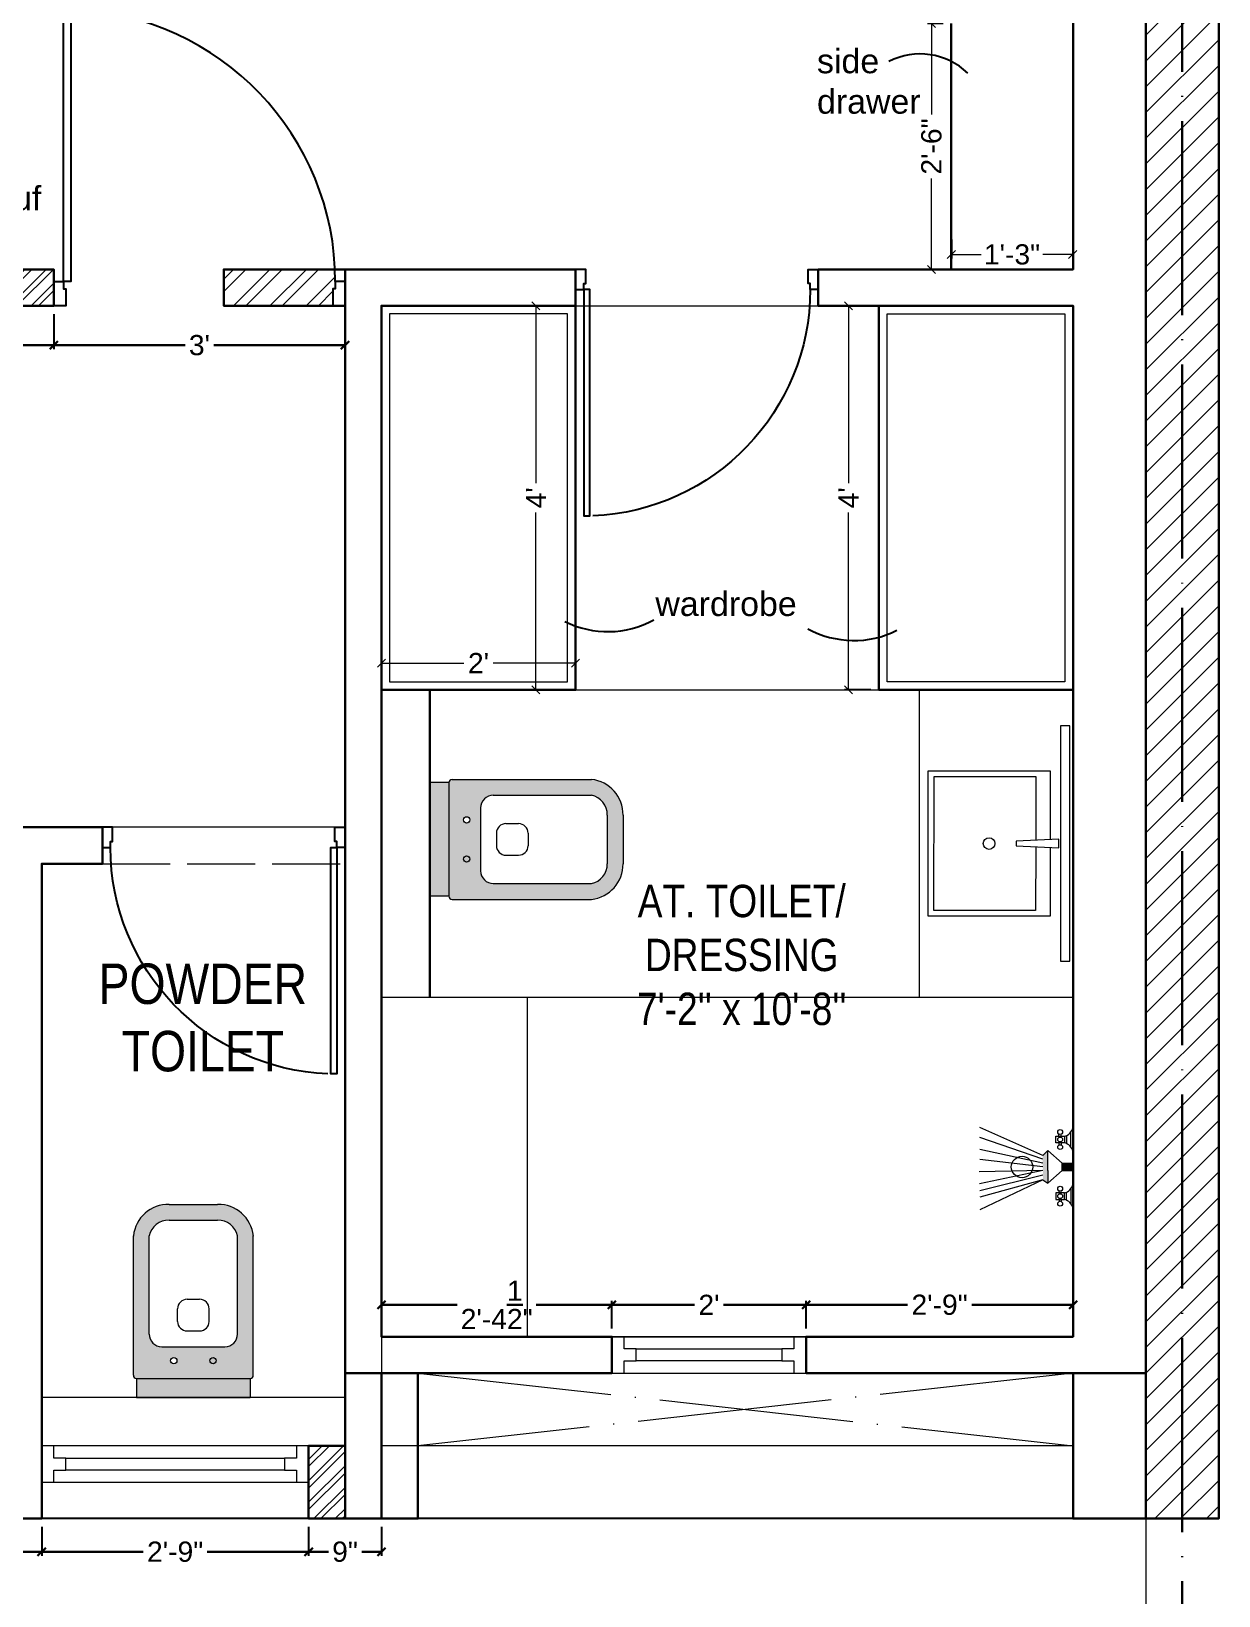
# Model space of a CAD drawing. Header units: millimetres. Extents: x 56222 to 154870, y -177588 to -121287.
# Drawn here: x 150270.7 to 150417.4, y -177402.2 to -177208.7 of the extents above; entities that cross this region are included whole.
import ezdxf

# ---------------------------------------------------------------- set-up
doc = ezdxf.new("R2010")
doc.units = ezdxf.units.MM
doc.header["$MEASUREMENT"] = 0
doc.header["$PDMODE"] = 35
doc.linetypes.add('ACAD_ISO02W100', pattern=[15, 12, -3])
doc.linetypes.add('ACAD_ISO04W100', pattern=[30, 24, -3, 0, -3])
doc.layers.get('Defpoints').update_dxf_attribs({"color": 220})
doc.layers.add('AR DOOR', color=40, linetype='Continuous')
doc.layers.add('AR ELE-5', color=134, linetype='Continuous')
for name, color, linetype, lineweight in [('COLUMN', 1, 'Continuous', 30), ('dim05', 1, 'Continuous', 13), ('ELEVATION ( SPIRAL STAIR )', 250, 'Continuous', 9), ('FIRST FLOOR ( TEXT )', 7, 'Continuous', 9), ('FURNITURE', 32, 'Continuous', 9), ('GROUND FLOOR', 7, 'Continuous', 9), ('GROUND FLOOR  ( HATCH )', 251, 'Continuous', 9), ('GROUND FLOOR  ( PLINE )', 251, 'Continuous', 30), ('Labelling', 1, 'Continuous', 25), ('SECOND FLOOR', 7, 'Continuous', 9), ('SECOND FLOOR  ( PLINE )', 251, 'Continuous', 30), ('SECOND FLOOR ( DW_RAIL )', 7, 'Continuous', 9), ('SECOND FLOOR ( PLine )', 7, 'Continuous', 30), ('SECOND FLOOR ( TEXT )', 7, 'Continuous', 9), ('UTILITY', 48, 'Continuous', 9), ('wall', 7, 'Continuous', 30), ('X_PLOT', 1, 'Continuous', 9)]:
    doc.layers.add(name, color=color, linetype=linetype, lineweight=lineweight)
doc.layers.add('XX~SLAB ( PLINE )', color=251, linetype='Continuous', plot=False)
doc.styles.add('Arial', font='arial.ttf')
doc.styles.add("Cn_BT_0'-0", font='swissc.ttf')
doc.styles.add('KATHA', font='swissc.ttf')
doc.styles.get("Standard").update_dxf_attribs({"font": 'arial.ttf', "height": 6})
doc.styles.add('style4', font='ARIALN.TTF')
doc.dimstyles.new('ISO-25', dxfattribs={"dimtxt": 2.5, "dimasz": 1, "dimexe": 0.5, "dimexo": 1, "dimtad": 0, "dimdec": 1, "dimlunit": 4, "dimtxsty": 'Standard', "dimblk": 'OBLIQUE', "dimcen": 2.5, "dimclrd": 1, "dimclre": 1, "dimclrt": 5, "dimadec": 0, "dimazin": 0, "dimtfac": 1, "dimtdec": 1, "dimtmove": 0, "dimatfit": 3, "dimfxl": 1, "dimlwd": -1, "dimarcsym": 0})

# ---------------------------------------------------------------- blocks, each defined once
blk = doc.blocks.new('A$C3EC62B37')
at = {"layer": 'FURNITURE', "lineweight": 30, "ltscale": 0.25, "true_color": 0xffffff}
h = blk.add_hatch(color=7, dxfattribs=at)
h.dxf.hatch_style = 1
h.paths.add_polyline_path([(-12.22, 0), (-12.22, 2.35), (-26.26, 2.35), (-26.26, 0)])
h.paths.add_polyline_path([(-26.26, 2.35), (-12.22, 2.35, 0.414214), (-11.83, 2.74), (-11.83, 19.96, 0.388639), (-16.24, 23.87), (-22.38, 23.87, 0.379499), (-26.65, 19.96), (-26.65, 2.74, 0.414214)])
h.paths.add_polyline_path([(-15.35, 6.26), (-23.13, 6.26, -0.414214), (-24.7, 7.83), (-24.7, 19.96, -0.349567), (-22.37, 21.91), (-16.24, 21.91, -0.364948), (-13.78, 19.96), (-13.78, 7.83, -0.414214)], flags=16)
h.paths.add_polyline_path([(-18.46, 8.22), (-20.02, 8.22, -0.414214), (-21.2, 9.39), (-21.2, 10.96, -0.414214), (-20.02, 12.13), (-18.46, 12.13, -0.414214), (-17.28, 10.96), (-17.28, 9.39, -0.414214)], flags=0)
h.paths.add_polyline_path([(-22.06, 4.53, -1), (-21.27, 4.53, -1)], flags=16)
at = {"layer": 'FURNITURE', "color": 0, "linetype": 'ByBlock', "lineweight": -2}
for p, q in [((-22.24, 23.87), (-16.24, 23.87)), ((-22.24, 21.91), (-16.24, 21.91)), ((-26.65, 2.74), (-26.65, 19.96)), ((-24.7, 7.83), (-24.7, 19.96)), ((-13.78, 7.83), (-13.78, 19.96)), ((-11.83, 2.74), (-11.83, 19.96)), ((-20.02, 12.13), (-18.46, 12.13)), ((-21.2, 9.39), (-21.2, 10.96)), ((-17.28, 9.39), (-17.28, 10.96)), ((-20.02, 8.22), (-18.46, 8.22)), ((-23.13, 6.26), (-15.35, 6.26)), ((-26.26, 2.35), (-12.22, 2.35)), ((-26.26, 2.35), (-26.26, 0)), ((-12.22, 2.35), (-12.22, 0)), ((-26.26, 0), (-12.22, 0)), ((-26.26, 0), (-12.22, 0))]:
    blk.add_line(p, q, dxfattribs=at)
for centre in [(-21.66, 4.53), (-16.81, 4.53)]:
    blk.add_circle(centre, 0.391, dxfattribs=at)
for centre, radius, start, end in [((-22.31, 19.5), 4.37, 89.0873, 174.0395), ((-16.17, 19.5), 4.37, 5.9605, 90.9127), ((-22.31, 19.48), 2.44, 88.437, 168.6348), ((-16.17, 19.48), 2.44, 11.3652, 91.563), ((-20.02, 10.96), 1.17, 90, 180), ((-18.46, 10.96), 1.17, 0, 90), ((-23.13, 7.83), 1.57, 180, 270), ((-20.02, 9.39), 1.17, 180, 270), ((-18.46, 9.39), 1.17, 270, 0), ((-15.35, 7.83), 1.57, 270, 0), ((-26.26, 2.74), 0.391, 180, 270), ((-12.22, 2.74), 0.391, 270, 0)]:
    blk.add_arc(centre, radius, start, end, dxfattribs=at)
blk = doc.blocks.new('*U572')
for points in [[(-40, 0), (0, 0), (0, 30), (10, 30), (10, 100), (-40, 100)], [(1160, 0), (1120, 0), (1120, 30), (1110, 30), (1110, 100), (1160, 100)], [(0, 0), (0, -1120), (30, -1120), (30, 0)]]:
    blk.add_lwpolyline(points, close=True)
at = {"layer": 'AR ELE-5', "linetype": 'ByBlock', "ltscale": 15}
blk.add_arc((-1.6, 0.7), 1121.6, 272.37301, 359.96526, dxfattribs=at)
blk = doc.blocks.new('*U256')
for points in [[(-1160, 0), (-1120, 0), (-1120, 30), (-1110, 30), (-1110, 100), (-1160, 100)], [(40, 0), (0, 0), (0, 30), (-10, 30), (-10, 100), (40, 100)], [(0, 0), (0, -1120), (-30, -1120), (-30, 0)]]:
    blk.add_lwpolyline(points, close=True)
at = {"layer": 'AR ELE-5', "linetype": 'ByBlock', "ltscale": 15}
blk.add_arc((1.6, 0.7), 1121.6, 180.03474, 267.62699, dxfattribs=at)
blk = doc.blocks.new('*U500')
for points in [[(-1160, 0), (-1120, 0), (-1120, 30), (-1110, 30), (-1110, 100), (-1160, 100)], [(40, 0), (0, 0), (0, 30), (-10, 30), (-10, 100), (40, 100)], [(0, 0), (0, -1120), (-30, -1120), (-30, 0)]]:
    blk.add_lwpolyline(points, close=True)
at = {"layer": 'AR ELE-5', "linetype": 'ByBlock', "ltscale": 15}
blk.add_arc((1.6, 0.7), 1121.6, 180.03474, 267.62699, dxfattribs=at)
blk = doc.blocks.new('_Oblique')
at = {"layer": 'wall', "color": 0, "lineweight": -2}
blk.add_line((-0.5, -0.5), (0.5, 0.5), dxfattribs=at)
blk = doc.blocks.new('*D543')
at = {"layer": 'Defpoints', "color": 0, "transparency": 16777216}
for p in [(150375.45, -177242.64), (150371.68, -177290.14), (150375.45, -177290.14)]:
    blk.add_point(p, dxfattribs=at)
at = {"layer": 'dim05', "color": 1, "linetype": 'Continuous', "lineweight": -2, "transparency": 16777216}
for p, q in [((150374.45, -177242.64), (150371.18, -177242.64)), ((150374.45, -177290.14), (150371.18, -177290.14))]:
    blk.add_line(p, q, dxfattribs=at)
at = {"layer": 'dim05', "color": 1, "linetype": 'Continuous', "transparency": 16777216}
for p, q in [((150371.68, -177242.64), (150371.68, -177264.56)), ((150371.68, -177290.14), (150371.68, -177268.21))]:
    blk.add_line(p, q, dxfattribs=at)
at = {"layer": 'dim05', "color": 1, "transparency": 16777216}
for p, rotation in [((150371.68, -177242.64), 90), ((150371.68, -177290.14), 270)]:
    blk.add_blockref('_Oblique', p, dxfattribs=dict(at, rotation=rotation))
at = {"layer": 'dim05', "color": 5, "lineweight": 25, "transparency": 16777216, "insert": (150371.68, -177266.39), "char_height": 2.5, "attachment_point": 5, "rotation": 90, "style": 'Arial'}
blk.add_mtext("4'", dxfattribs=at)
blk = doc.blocks.new('*D544')
at = {"layer": 'Defpoints', "color": 0, "transparency": 16777216}
for p in [(150334.95, -177242.64), (150333.05, -177290.14), (150334.95, -177290.14)]:
    blk.add_point(p, dxfattribs=at)
at = {"layer": 'dim05', "color": 1, "linetype": 'Continuous', "lineweight": -2, "transparency": 16777216}
for p, q in [((150333.95, -177242.64), (150332.55, -177242.64)), ((150333.95, -177290.14), (150332.55, -177290.14))]:
    blk.add_line(p, q, dxfattribs=at)
at = {"layer": 'dim05', "color": 1, "linetype": 'Continuous', "transparency": 16777216}
for p, q in [((150333.05, -177242.64), (150333.05, -177264.56)), ((150333.05, -177290.14), (150333.05, -177268.21))]:
    blk.add_line(p, q, dxfattribs=at)
at = {"layer": 'dim05', "color": 1, "transparency": 16777216}
for p, rotation in [((150333.05, -177242.64), 90), ((150333.05, -177290.14), 270)]:
    blk.add_blockref('_Oblique', p, dxfattribs=dict(at, rotation=rotation))
at = {"layer": 'dim05', "color": 5, "lineweight": 25, "transparency": 16777216, "insert": (150333.05, -177266.39), "char_height": 2.5, "attachment_point": 5, "rotation": 90, "style": 'Arial'}
blk.add_mtext("4'", dxfattribs=at)
blk = doc.blocks.new('*D545')
at = {"layer": 'Defpoints', "color": 0, "transparency": 16777216}
for p in [(150313.95, -177286.83), (150337.95, -177286.83), (150337.95, -177286.83)]:
    blk.add_point(p, dxfattribs=at)
at = {"layer": 'dim05', "color": 1, "linetype": 'Continuous', "lineweight": -2, "transparency": 16777216}
for p, q in [((150313.95, -177285.83), (150313.95, -177286.33)), ((150337.95, -177285.83), (150337.95, -177286.33))]:
    blk.add_line(p, q, dxfattribs=at)
at = {"layer": 'dim05', "color": 1, "linetype": 'Continuous', "transparency": 16777216}
for p, q in [((150313.95, -177286.83), (150324.15, -177286.83)), ((150337.95, -177286.83), (150327.75, -177286.83))]:
    blk.add_line(p, q, dxfattribs=at)
at = {"layer": 'dim05', "color": 1, "transparency": 16777216, "rotation": 180}
blk.add_blockref('_Oblique', (150313.95, -177286.83), dxfattribs=at)
at = {"layer": 'dim05', "color": 1, "transparency": 16777216}
blk.add_blockref('_Oblique', (150337.95, -177286.83), dxfattribs=at)
at = {"layer": 'dim05', "color": 5, "lineweight": 25, "transparency": 16777216, "insert": (150325.95, -177286.83), "char_height": 2.5, "attachment_point": 5, "style": 'Arial'}
blk.add_mtext("2'", dxfattribs=at)
blk = doc.blocks.new('A$C07311617')
at = {"layer": 'UTILITY'}
h = blk.add_hatch(color=7, dxfattribs=at)
h.paths.add_polyline_path([(-3.13, 2.02), (-3.13, 0), (-3.74, 0), (-3.74, 0.46), (-3.74, 1.42)])
h.paths.add_polyline_path([(-3.13, 0), (-3.13, -0.46), (-3.13, -2.02), (-3.74, -1.59), (-3.74, -0.46), (-3.74, 0)])
h = blk.add_hatch(color=7, dxfattribs=at)
h.paths.add_polyline_path([(0, 0.46), (0, 0), (-1.35, 0), (-1.35, 0.46)])
h.paths.add_polyline_path([(0, 0), (0, -0.46), (-1.35, -0.46), (-1.35, 0)])
at = {"layer": 'UTILITY', "color": 7}
for p, q in [((-3.74, 1.42), (-11.52, 4.9)), ((-1.74, 3.79), (-1.74, 4.05)), ((-1.47, 3.79), (-1.47, 4.05)), ((-0.8, 3.9), (-0.8, 2.88)), ((-0.27, 2.44), (-0.27, 4.33)), ((-3.74, 0.94), (-11.52, 3.66)), ((-3.74, 0.46), (-11.52, 2.15)), ((-3.13, 2.02), (-3.74, 1.42)), ((-3.13, -0.46), (-3.13, 2.02)), ((-1.35, 0.46), (-3.13, 2.02)), ((-1.74, 2.99), (-1.74, 2.72)), ((-1.47, 2.99), (-1.47, 2.72)), ((-3.74, 0), (-11.52, 0.93)), ((-3.13, 0.46), (-3.13, 1.42)), ((-1.35, -0.46), (-1.35, 0.46)), ((-1.35, 0.46), (0, 0.46)), ((0, -0.46), (0, 0.46)), ((-3.74, -0.46), (-11.62, -0.61)), ((-3.74, -0.46), (-11.57, -2.09)), ((-3.74, -1.03), (-11.52, -2.96)), ((-3.74, -1.59), (-11.52, -5.3)), ((-3.74, -1.59), (-11.52, -3.73)), ((-3.74, -1.59), (-3.13, -2.02)), ((-3.13, -0.46), (-3.13, -2.02)), ((-1.35, -0.46), (-3.13, -2.02)), ((-1.35, -0.46), (0, -0.46)), ((-1.74, -3.22), (-1.74, -2.95)), ((-1.47, -3.22), (-1.47, -2.95)), ((-0.8, -4.13), (-0.8, -3.11)), ((-0.27, -2.68), (-0.27, -4.56)), ((-1.74, -4.02), (-1.74, -4.29)), ((-1.47, -4.02), (-1.47, -4.29))]:
    blk.add_line(p, q, dxfattribs=at)
for points in [[(-1.35, 0.46), (-3.13, 2.02)], [(-3.13, -2.02), (-1.35, -0.46)]]:
    blk.add_lwpolyline(points, dxfattribs=at)
for points in [[(-1.07, 2.99), (-2.14, 2.99), (-2.14, 3.79), (-1.07, 3.79)], [(-1.07, -3.22), (-2.14, -3.22), (-2.14, -4.02), (-1.07, -4.02)]]:
    blk.add_lwpolyline(points, close=True, dxfattribs=at)
for centre, radius in [((-1.6, 4.32), 0.298), ((-1.6, 3.39), 0.298), ((-1.6, 2.45), 0.298), ((-6.31, 0), 1.33), ((-1.6, -2.69), 0.298), ((-1.6, -3.62), 0.298), ((-1.6, -4.55), 0.298)]:
    blk.add_circle(centre, radius, dxfattribs=at)
for centre, start, end in [((-1.47, 5.26), 285.2551, 344.7449), ((-1.47, 1.52), 15.2551, 74.7449), ((-1.47, -1.75), 285.2551, 344.7449), ((-1.47, -5.49), 15.2551, 74.7449)]:
    blk.add_arc(centre, 1.52, start, end, dxfattribs=at)
blk = doc.blocks.new('*D549')
at = {"layer": 'Defpoints', "color": 0, "transparency": 16777216}
for p in [(150381.94, -177207.74), (150384.4, -177207.74), (150384.4, -177238.14)]:
    blk.add_point(p, dxfattribs=at)
at = {"layer": 'dim05', "color": 1, "linetype": 'Continuous', "lineweight": -2, "transparency": 16777216}
for p, q in [((150383.4, -177207.74), (150381.44, -177207.74)), ((150383.4, -177238.14), (150381.44, -177238.14))]:
    blk.add_line(p, q, dxfattribs=at)
at = {"layer": 'dim05', "color": 1, "linetype": 'Continuous', "transparency": 16777216}
for p, q in [((150381.94, -177207.74), (150381.94, -177218.97)), ((150381.94, -177238.14), (150381.94, -177226.91))]:
    blk.add_line(p, q, dxfattribs=at)
at = {"layer": 'dim05', "color": 1, "transparency": 16777216}
for p, rotation in [((150381.94, -177207.74), 90), ((150381.94, -177238.14), 270)]:
    blk.add_blockref('_Oblique', p, dxfattribs=dict(at, rotation=rotation))
at = {"layer": 'dim05', "color": 5, "lineweight": 25, "transparency": 16777216, "insert": (150381.94, -177222.94), "char_height": 2.5, "attachment_point": 5, "rotation": 90, "style": 'Arial'}
blk.add_mtext('2\'-6"', dxfattribs=at)
blk = doc.blocks.new('*D550')
at = {"layer": 'Defpoints', "color": 0, "transparency": 16777216}
for p in [(150384.4, -177233.44), (150399.4, -177234.44), (150384.4, -177236.3)]:
    blk.add_point(p, dxfattribs=at)
at = {"layer": 'dim05', "color": 1, "linetype": 'Continuous', "lineweight": -2, "transparency": 16777216}
for p, q in [((150384.4, -177234.44), (150384.4, -177236.8)), ((150399.4, -177235.44), (150399.4, -177236.8))]:
    blk.add_line(p, q, dxfattribs=at)
at = {"layer": 'dim05', "color": 1, "linetype": 'Continuous', "transparency": 16777216}
for p, q in [((150384.4, -177236.3), (150388.07, -177236.3)), ((150399.4, -177236.3), (150395.73, -177236.3))]:
    blk.add_line(p, q, dxfattribs=at)
at = {"layer": 'dim05', "color": 1, "transparency": 16777216, "rotation": 180}
blk.add_blockref('_Oblique', (150384.4, -177236.3), dxfattribs=at)
at = {"layer": 'dim05', "color": 1, "transparency": 16777216}
blk.add_blockref('_Oblique', (150399.4, -177236.3), dxfattribs=at)
at = {"layer": 'dim05', "color": 5, "lineweight": 25, "transparency": 16777216, "insert": (150391.9, -177236.3), "char_height": 2.5, "attachment_point": 5, "style": 'Arial'}
blk.add_mtext('1\'-3"', dxfattribs=at)
blk = doc.blocks.new('*D562')
at = {"layer": 'Defpoints', "color": 0, "transparency": 16777216}
for p in [(150207.45, -177242.65), (150273.45, -177242.67), (150273.45, -177247.52)]:
    blk.add_point(p, dxfattribs=at)
at = {"layer": 'dim05', "color": 5, "linetype": 'Continuous', "lineweight": -2, "transparency": 16777216}
for p, q in [((150207.45, -177243.65), (150207.45, -177248.02)), ((150273.45, -177243.67), (150273.45, -177248.02))]:
    blk.add_line(p, q, dxfattribs=at)
at = {"layer": 'dim05', "color": 5, "linetype": 'Continuous', "lineweight": 30, "transparency": 16777216}
for p, q in [((150207.45, -177247.52), (150236.5, -177247.52)), ((150273.45, -177247.52), (150244.4, -177247.52))]:
    blk.add_line(p, q, dxfattribs=at)
at = {"layer": 'dim05', "color": 5, "lineweight": 30, "transparency": 16777216, "rotation": 180}
blk.add_blockref('_Oblique', (150207.45, -177247.52), dxfattribs=at)
at = {"layer": 'dim05', "color": 5, "lineweight": 30, "transparency": 16777216}
blk.add_blockref('_Oblique', (150273.45, -177247.52), dxfattribs=at)
at = {"layer": 'dim05', "color": 5, "transparency": 16777216, "insert": (150240.45, -177247.52), "char_height": 2.5, "attachment_point": 5, "style": 'Arial'}
blk.add_mtext('5\'-6"', dxfattribs=at)
blk = doc.blocks.new('*D563')
at = {"layer": 'Defpoints', "color": 0, "transparency": 16777216}
for p in [(150273.45, -177242.67), (150309.45, -177242.64), (150309.45, -177247.52)]:
    blk.add_point(p, dxfattribs=at)
at = {"layer": 'dim05', "color": 5, "linetype": 'Continuous', "lineweight": -2, "transparency": 16777216}
for p, q in [((150273.45, -177243.67), (150273.45, -177248.02)), ((150309.45, -177243.64), (150309.45, -177248.02))]:
    blk.add_line(p, q, dxfattribs=at)
at = {"layer": 'dim05', "color": 5, "linetype": 'Continuous', "lineweight": 30, "transparency": 16777216}
for p, q in [((150273.45, -177247.52), (150289.68, -177247.52)), ((150309.45, -177247.52), (150293.22, -177247.52))]:
    blk.add_line(p, q, dxfattribs=at)
at = {"layer": 'dim05', "color": 5, "lineweight": 30, "transparency": 16777216, "rotation": 180}
blk.add_blockref('_Oblique', (150273.45, -177247.52), dxfattribs=at)
at = {"layer": 'dim05', "color": 5, "lineweight": 30, "transparency": 16777216}
blk.add_blockref('_Oblique', (150309.45, -177247.52), dxfattribs=at)
at = {"layer": 'dim05', "color": 5, "transparency": 16777216, "insert": (150291.45, -177247.52), "char_height": 2.5, "attachment_point": 5, "style": 'Arial'}
blk.add_mtext("3'", dxfattribs=at)
blk = doc.blocks.new('*D566')
at = {"layer": 'Defpoints', "color": 0, "transparency": 16777216}
for p in [(150208.95, -177392.64), (150271.95, -177392.64), (150271.95, -177396.74)]:
    blk.add_point(p, dxfattribs=at)
at = {"layer": 'dim05', "color": 5, "linetype": 'Continuous', "lineweight": -2, "transparency": 16777216}
for p, q in [((150208.95, -177393.64), (150208.95, -177397.24)), ((150271.95, -177393.64), (150271.95, -177397.24))]:
    blk.add_line(p, q, dxfattribs=at)
at = {"layer": 'dim05', "color": 5, "linetype": 'Continuous', "lineweight": 30, "transparency": 16777216}
for p, q in [((150208.95, -177396.74), (150236.5, -177396.74)), ((150271.95, -177396.74), (150244.4, -177396.74))]:
    blk.add_line(p, q, dxfattribs=at)
at = {"layer": 'dim05', "color": 5, "lineweight": 30, "transparency": 16777216, "rotation": 180}
blk.add_blockref('_Oblique', (150208.95, -177396.74), dxfattribs=at)
at = {"layer": 'dim05', "color": 5, "lineweight": 30, "transparency": 16777216}
blk.add_blockref('_Oblique', (150271.95, -177396.74), dxfattribs=at)
at = {"layer": 'dim05', "color": 5, "lineweight": 30, "transparency": 16777216, "insert": (150240.45, -177396.74), "char_height": 2.5, "attachment_point": 5, "style": 'Arial'}
blk.add_mtext('5\'-3"', dxfattribs=at)
blk = doc.blocks.new('*D567')
at = {"layer": 'Defpoints', "color": 0, "transparency": 16777216}
for p in [(150271.95, -177392.64), (150304.95, -177392.64), (150304.95, -177396.74)]:
    blk.add_point(p, dxfattribs=at)
at = {"layer": 'dim05', "color": 5, "linetype": 'Continuous', "lineweight": -2, "transparency": 16777216}
for p, q in [((150271.95, -177393.64), (150271.95, -177397.24)), ((150304.95, -177393.64), (150304.95, -177397.24))]:
    blk.add_line(p, q, dxfattribs=at)
at = {"layer": 'dim05', "color": 5, "linetype": 'Continuous', "lineweight": 30, "transparency": 16777216}
for p, q in [((150271.95, -177396.74), (150284.48, -177396.74)), ((150304.95, -177396.74), (150292.42, -177396.74))]:
    blk.add_line(p, q, dxfattribs=at)
at = {"layer": 'dim05', "color": 5, "lineweight": 30, "transparency": 16777216, "rotation": 180}
blk.add_blockref('_Oblique', (150271.95, -177396.74), dxfattribs=at)
at = {"layer": 'dim05', "color": 5, "lineweight": 30, "transparency": 16777216}
blk.add_blockref('_Oblique', (150304.95, -177396.74), dxfattribs=at)
at = {"layer": 'dim05', "color": 5, "lineweight": 30, "transparency": 16777216, "insert": (150288.45, -177396.74), "char_height": 2.5, "attachment_point": 5, "style": 'Arial'}
blk.add_mtext('2\'-9"', dxfattribs=at)
blk = doc.blocks.new('*D568')
at = {"layer": 'Defpoints', "color": 0, "transparency": 16777216}
for p in [(150304.95, -177392.64), (150313.95, -177392.64), (150313.95, -177396.74)]:
    blk.add_point(p, dxfattribs=at)
at = {"layer": 'dim05', "color": 5, "linetype": 'Continuous', "lineweight": -2, "transparency": 16777216}
for p, q in [((150304.95, -177393.64), (150304.95, -177397.24)), ((150313.95, -177393.64), (150313.95, -177397.24))]:
    blk.add_line(p, q, dxfattribs=at)
at = {"layer": 'dim05', "color": 5, "linetype": 'Continuous', "lineweight": 30, "transparency": 16777216}
for p, q in [((150304.95, -177396.74), (150307.39, -177396.74)), ((150313.95, -177396.74), (150311.51, -177396.74))]:
    blk.add_line(p, q, dxfattribs=at)
at = {"layer": 'dim05', "color": 5, "lineweight": 30, "transparency": 16777216, "rotation": 180}
blk.add_blockref('_Oblique', (150304.95, -177396.74), dxfattribs=at)
at = {"layer": 'dim05', "color": 5, "lineweight": 30, "transparency": 16777216}
blk.add_blockref('_Oblique', (150313.95, -177396.74), dxfattribs=at)
at = {"layer": 'dim05', "color": 5, "lineweight": 30, "transparency": 16777216, "insert": (150309.45, -177396.74), "char_height": 2.5, "attachment_point": 5, "style": 'Arial'}
blk.add_mtext('9"', dxfattribs=at)
blk = doc.blocks.new('*D569')
at = {"layer": 'Defpoints', "color": 0, "transparency": 16777216}
for p in [(150342.44, -177366.2), (150313.95, -177370.14), (150342.44, -177370.14)]:
    blk.add_point(p, dxfattribs=at)
at = {"layer": 'dim05', "color": 5, "linetype": 'Continuous', "lineweight": -2, "transparency": 16777216}
for p, q in [((150313.95, -177369.14), (150313.95, -177365.7)), ((150342.44, -177369.14), (150342.44, -177365.7))]:
    blk.add_line(p, q, dxfattribs=at)
at = {"layer": 'dim05', "color": 5, "linetype": 'Continuous', "lineweight": 30, "transparency": 16777216}
for p, q in [((150313.95, -177366.2), (150323.32, -177366.2)), ((150342.44, -177366.2), (150333.08, -177366.2))]:
    blk.add_line(p, q, dxfattribs=at)
at = {"layer": 'dim05', "color": 5, "lineweight": 30, "transparency": 16777216, "rotation": 180}
blk.add_blockref('_Oblique', (150313.95, -177366.2), dxfattribs=at)
at = {"layer": 'dim05', "color": 5, "lineweight": 30, "transparency": 16777216}
blk.add_blockref('_Oblique', (150342.44, -177366.2), dxfattribs=at)
at = {"layer": 'dim05', "color": 5, "lineweight": 30, "transparency": 16777216, "insert": (150328.2, -177366.2), "char_height": 2.5, "attachment_point": 5, "style": 'Arial'}
blk.add_mtext('2\'-4{\\H1x;\\S1/2;}"', dxfattribs=at)
blk = doc.blocks.new('*D570')
at = {"layer": 'Defpoints', "color": 0, "transparency": 16777216}
for p in [(150366.44, -177366.2), (150342.44, -177370.14), (150366.44, -177370.14)]:
    blk.add_point(p, dxfattribs=at)
at = {"layer": 'dim05', "color": 5, "linetype": 'Continuous', "lineweight": -2, "transparency": 16777216}
for p, q in [((150342.44, -177369.14), (150342.44, -177365.7)), ((150366.44, -177369.14), (150366.44, -177365.7))]:
    blk.add_line(p, q, dxfattribs=at)
at = {"layer": 'dim05', "color": 5, "linetype": 'Continuous', "lineweight": 30, "transparency": 16777216}
for p, q in [((150342.44, -177366.2), (150352.65, -177366.2)), ((150366.44, -177366.2), (150356.24, -177366.2))]:
    blk.add_line(p, q, dxfattribs=at)
at = {"layer": 'dim05', "color": 5, "lineweight": 30, "transparency": 16777216, "rotation": 180}
blk.add_blockref('_Oblique', (150342.44, -177366.2), dxfattribs=at)
at = {"layer": 'dim05', "color": 5, "lineweight": 30, "transparency": 16777216}
blk.add_blockref('_Oblique', (150366.44, -177366.2), dxfattribs=at)
at = {"layer": 'dim05', "color": 5, "lineweight": 30, "transparency": 16777216, "insert": (150354.44, -177366.2), "char_height": 2.5, "attachment_point": 5, "style": 'Arial'}
blk.add_mtext("2'", dxfattribs=at)
blk = doc.blocks.new('*D571')
at = {"layer": 'Defpoints', "color": 0, "transparency": 16777216}
for p in [(150399.45, -177366.2), (150366.44, -177370.14), (150399.45, -177370.14)]:
    blk.add_point(p, dxfattribs=at)
at = {"layer": 'dim05', "color": 5, "linetype": 'Continuous', "lineweight": -2, "transparency": 16777216}
for p, q in [((150366.44, -177369.14), (150366.44, -177365.7)), ((150399.45, -177369.14), (150399.45, -177365.7))]:
    blk.add_line(p, q, dxfattribs=at)
at = {"layer": 'dim05', "color": 5, "linetype": 'Continuous', "lineweight": 30, "transparency": 16777216}
for p, q in [((150366.44, -177366.2), (150378.98, -177366.2)), ((150399.45, -177366.2), (150386.92, -177366.2))]:
    blk.add_line(p, q, dxfattribs=at)
at = {"layer": 'dim05', "color": 5, "lineweight": 30, "transparency": 16777216, "rotation": 180}
blk.add_blockref('_Oblique', (150366.44, -177366.2), dxfattribs=at)
at = {"layer": 'dim05', "color": 5, "lineweight": 30, "transparency": 16777216}
blk.add_blockref('_Oblique', (150399.45, -177366.2), dxfattribs=at)
at = {"layer": 'dim05', "color": 5, "lineweight": 30, "transparency": 16777216, "insert": (150382.95, -177366.2), "char_height": 2.5, "attachment_point": 5, "style": 'Arial'}
blk.add_mtext('2\'-9"', dxfattribs=at)

msp = doc.modelspace()

# ---------------------------------------------------------------- hatches: boundary and pattern name
at = {"layer": 'ELEVATION ( SPIRAL STAIR )', "lineweight": 5}
h = msp.add_hatch(dxfattribs=at)
h.set_pattern_fill('ANSI32', color=2, scale=8.4797232)
h.paths.add_polyline_path([(150308.2495, -177239.6389, 0.01114869), (150308.2152, -177238.1389), (150294.4495, -177238.1389), (150294.4495, -177242.6389), (150307.9495, -177242.6389), (150307.9495, -177240.5389), (150308.2495, -177240.5389)])
at = {"layer": 'GROUND FLOOR  ( HATCH )'}
h = msp.add_hatch(dxfattribs=at)
h.set_pattern_fill('ANSI31', color=6, scale=18, style=0)
h.set_pattern_definition([(45, (33876.7636, -14773.4645), (-1.590990258, 1.590990258), [])])
h.paths.add_polyline_path([(150417.4495, -177049.1389), (150408.4495, -177049.1389), (150408.4495, -177392.6389), (150417.4495, -177392.6389)])
at = {"layer": 'GROUND FLOOR  ( PLINE )', "lineweight": 5}
h = msp.add_hatch(dxfattribs=at)
h.set_pattern_fill('ANSI32', color=3, scale=5)
h.paths.add_polyline_path([(150273.4495, -177238.1389), (150252.4495, -177238.1389), (150252.4495, -177242.6389), (150273.4495, -177242.6389)])
h = msp.add_hatch(dxfattribs=at)
h.set_pattern_fill('ANSI32', color=3, scale=5)
h.set_pattern_definition([(45, (939.806, -5.5963), (-1.325825215, 1.325825215), []), (45, (940.6899, -5.5963), (-1.325825215, 1.325825215), [])])
h.paths.add_polyline_path([(150175.9495, -177383.6389), (150171.4495, -177383.6389), (150171.4495, -177392.6389), (150175.9495, -177392.6389)])
h.paths.add_polyline_path([(150213.4495, -177383.6389), (150208.9495, -177383.6389), (150208.9495, -177392.6389), (150213.4495, -177392.6389)])
h.paths.add_polyline_path([(150309.4495, -177383.6389), (150309.4495, -177392.6389)], flags=17)
h = msp.add_hatch(dxfattribs=at)
h.set_pattern_fill('ANSI32', color=3, scale=5)
h.set_pattern_definition([(45, (1035.806, -5.5963), (-1.325825215, 1.325825215), []), (45, (1036.6899, -5.5963), (-1.325825215, 1.325825215), [])])
h.paths.add_polyline_path([(150309.4495, -177383.6389), (150304.9495, -177383.6389), (150304.9495, -177392.6389), (150309.4495, -177392.6389)])
h.paths.add_polyline_path([(150405.4495, -177383.6389), (150405.4495, -177392.6389)], flags=17)

# ---------------------------------------------------------------- linework, layer by layer
at = {"layer": 'COLUMN'}
for points in [[(150309.4495, -177374.6389), (150318.4495, -177374.6389), (150318.4495, -177392.6389), (150309.4495, -177392.6389)], [(150399.4495, -177374.6389), (150408.4495, -177374.6389), (150408.4495, -177392.6389), (150399.4495, -177392.6389)]]:
    msp.add_lwpolyline(points, close=True, dxfattribs=at)
at = {"layer": 'ELEVATION ( SPIRAL STAIR )', "color": 2, "lineweight": 30}
msp.add_lwpolyline([(150309.4495, -177242.6389), (150294.4495, -177242.6389), (150294.4495, -177238.1389), (150309.4495, -177238.1389)], close=True, dxfattribs=at)
at = {"layer": 'ELEVATION ( SPIRAL STAIR )', "color": 5}
msp.add_lwpolyline([(150397.9023, -177323.6986), (150399.0588, -177323.6986), (150399.0588, -177294.5996), (150397.9023, -177294.5996)], close=True, dxfattribs=at)
at = {"layer": 'FURNITURE', "lineweight": 30}
msp.add_line((150384.3959, -177238.1389), (150384.3959, -177207.7379), dxfattribs=at)
at = {"layer": 'FURNITURE'}
msp.add_line((150380.4496, -177328.1389), (150380.4496, -177290.1389), dxfattribs=at)
at = {"layer": 'FURNITURE', "lineweight": 30}
msp.add_lwpolyline([(150313.9496, -177242.639), (150313.9496, -177290.1389), (150337.9496, -177290.1389), (150337.9496, -177242.6389), (150313.9496, -177242.6389)], dxfattribs=at)
msp.add_lwpolyline([(150375.4496, -177242.6389), (150399.4496, -177242.6389), (150399.4496, -177290.1389), (150375.4496, -177290.1389)], close=True, dxfattribs=at)
at = {"layer": 'FURNITURE'}
for points in [[(150314.9496, -177243.6389), (150314.9496, -177289.1389), (150336.9496, -177289.1389), (150336.9496, -177243.6389)], [(150398.4496, -177243.6389), (150398.4496, -177289.1389), (150376.4496, -177289.1389), (150376.4496, -177243.6389)], [(150392.4083, -177308.8597), (150392.408, -177309.4314), (150397.7047, -177309.6892), (150397.7055, -177308.609)], [(150313.9496, -177328.1389), (150331.9496, -177328.1389), (150331.9496, -177370.1389), (150313.9496, -177370.1389)]]:
    msp.add_lwpolyline(points, close=True, dxfattribs=at)
for points in [[(150396.6245, -177309.6366), (150396.6101, -177318.1477), (150381.5161, -177318.1389), (150381.5368, -177300.1389), (150396.6307, -177300.1477), (150396.6252, -177308.6601)], [(150394.8242, -177309.549), (150394.8101, -177317.4263), (150382.2368, -177317.4192), (150382.2564, -177300.8596), (150394.8298, -177300.8667), (150394.8247, -177308.7454)]]:
    msp.add_lwpolyline(points, dxfattribs=at)
msp.add_circle((150389.0631, -177309.1433), 0.7202, dxfattribs=at)
at = {"layer": 'GROUND FLOOR'}
for p, q in [((150408.4495, -177009.0901), (150408.4495, -177530.0229)), ((150313.9496, -177290.1389), (150399.4496, -177290.1389)), ((150313.9496, -177328.1389), (150399.4496, -177328.1389))]:
    msp.add_line(p, q, dxfattribs=at)
at = {"layer": 'GROUND FLOOR', "color": 1, "linetype": 'ACAD_ISO04W100'}
msp.add_line((150412.9495, -177009.0901), (150412.9495, -177392.6389), dxfattribs=at)
at = {"layer": 'GROUND FLOOR', "color": 6, "lineweight": 30}
msp.add_lwpolyline([(150417.4495, -177049.1389), (150408.4495, -177049.1389), (150408.4495, -177392.6389), (150417.4495, -177392.6389)], close=True, dxfattribs=at)
at = {"layer": 'GROUND FLOOR  ( PLINE )', "color": 3}
for points in [[(150252.4495, -177242.6654), (150273.4495, -177242.6654), (150273.4495, -177238.1389), (150252.4495, -177238.1389)], [(150309.4495, -177383.6389), (150304.9495, -177383.6389), (150304.9495, -177392.6389), (150309.4495, -177392.6389)]]:
    msp.add_lwpolyline(points, close=True, dxfattribs=at)
at = {"layer": 'GROUND FLOOR  ( PLINE )'}
msp.add_lwpolyline([(150319.9496, -177290.1389), (150319.9496, -177328.1389)], dxfattribs=at)
at = {"layer": 'Labelling', "color": 1}
for centre, radius, start, end in [((150380.5538, -177219.94, -0.0704), 8.4406, 45.93063, 117.311597), ((150341.9406, -177271.0757, 0.0693), 11.8685, 243.327677, 298.632473), ((150372.353, -177272.1694, 0.0693), 11.8685, 241.367527, 296.672323)]:
    msp.add_arc(centre, radius, start, end, dxfattribs=at)
at = {"layer": 'SECOND FLOOR'}
for p, q in [((150399.4495, -177086.6389), (150399.4495, -177238.1389)), ((150309.4495, -177238.1389), (150337.9495, -177238.1389)), ((150309.4495, -177242.6389), (150309.4495, -177238.1389)), ((150337.9495, -177238.1389), (150337.9495, -177242.6389)), ((150367.9495, -177238.1389), (150399.4495, -177238.1389)), ((150367.9495, -177238.1389), (150367.9495, -177242.6389)), ((150309.4495, -177242.6389), (150309.4495, -177392.6389)), ((150309.4495, -177242.6389), (150309.4495, -177242.6389)), ((150313.9495, -177242.6389), (150313.9495, -177392.6389)), ((150313.9495, -177242.6389), (150399.4495, -177242.6389)), ((150399.4495, -177242.6389), (150399.4495, -177370.1389)), ((150309.4495, -177307.1389), (150267.4495, -177307.1389)), ((150279.4495, -177311.6389), (150271.9495, -177311.6389)), ((150271.9495, -177311.6389), (150271.9495, -177392.6389)), ((150313.9495, -177370.1389), (150399.4495, -177370.1389)), ((150313.9495, -177374.6389), (150399.4495, -177374.6389)), ((150399.4495, -177374.6389), (150399.4495, -177392.6389)), ((150309.4495, -177377.6389), (150271.9495, -177377.6389)), ((150309.4495, -177383.6389), (150271.9495, -177383.6389)), ((150399.4495, -177383.6389), (150313.9495, -177383.6389)), ((150408.4495, -177392.6389), (150007.9495, -177392.6389))]:
    msp.add_line(p, q, dxfattribs=at)
at = {"layer": 'SECOND FLOOR', "linetype": 'ACAD_ISO02W100', "ltscale": 0.7}
msp.add_line((150279.4495, -177311.6389), (150309.4495, -177311.6389), dxfattribs=at)
at = {"layer": 'SECOND FLOOR', "color": 1, "linetype": 'ACAD_ISO04W100'}
for p, q in [((150318.4495, -177374.6389), (150399.4495, -177383.6389)), ((150399.4495, -177374.6389), (150318.4495, -177383.6389))]:
    msp.add_line(p, q, dxfattribs=at)
at = {"layer": 'SECOND FLOOR  ( PLINE )'}
msp.add_lwpolyline([(150408.4495, -177082.1389), (150363.4495, -177082.1389), (150363.4495, -177086.6389), (150399.4495, -177086.6389), (150399.4495, -177238.1389), (150367.9495, -177238.1389), (150367.9495, -177242.6389), (150399.4495, -177242.6389), (150399.4495, -177370.1389), (150366.4445, -177370.1389), (150366.4445, -177374.6389), (150399.4495, -177374.6389), (150399.4495, -177392.6389), (150408.4495, -177392.6389)], close=True, dxfattribs=at)
at = {"layer": 'SECOND FLOOR ( DW_RAIL )', "color": 3}
for points in [[(150366.4445, -177370.1389), (150364.9445, -177370.1389), (150364.9445, -177371.6389), (150363.4445, -177371.6389), (150363.4445, -177373.1389), (150345.4445, -177373.1389), (150345.4445, -177371.6389), (150343.9445, -177371.6389), (150343.9445, -177370.1389), (150342.4445, -177370.1389), (150342.4445, -177374.6389), (150343.9445, -177374.6389), (150343.9445, -177373.1389), (150345.4445, -177373.1389), (150345.4445, -177371.6389), (150363.4445, -177371.6389), (150363.4445, -177373.1389), (150364.9445, -177373.1389), (150364.9445, -177374.6389), (150366.4445, -177374.6389), (150366.4445, -177370.1389), (150342.4445, -177370.1389), (150342.4445, -177374.6389), (150366.4445, -177374.6389)], [(150304.9495, -177383.6389), (150303.4495, -177383.6389), (150303.4495, -177385.1389), (150301.9495, -177385.1389), (150301.9495, -177386.6389), (150274.9495, -177386.6389), (150274.9495, -177385.1389), (150273.4495, -177385.1389), (150273.4495, -177383.6389), (150271.9495, -177383.6389), (150271.9495, -177388.1389), (150273.4495, -177388.1389), (150273.4495, -177386.6389), (150274.9495, -177386.6389), (150274.9495, -177385.1389), (150301.9495, -177385.1389), (150301.9495, -177386.6389), (150303.4495, -177386.6389), (150303.4495, -177388.1389), (150304.9495, -177388.1389), (150304.9495, -177383.6389), (150271.9495, -177383.6389), (150271.9495, -177388.1389), (150304.9495, -177388.1389)]]:
    msp.add_lwpolyline(points, close=True, dxfattribs=at)
at = {"layer": 'SECOND FLOOR ( PLine )'}
for points in [[(150313.9495, -177374.6389), (150342.4445, -177374.6389), (150342.4445, -177370.1389), (150313.9495, -177370.1389), (150313.9495, -177242.6389), (150337.9495, -177242.6389), (150337.9495, -177238.1389), (150309.4495, -177238.1389), (150309.4495, -177242.6389), (150309.4495, -177242.6389), (150309.4495, -177392.6389), (150313.9495, -177392.6389)], [(150271.9495, -177307.1389), (150279.4495, -177307.1389), (150279.4495, -177311.6389), (150271.9495, -177311.6389), (150271.9495, -177311.6389), (150271.9495, -177392.6389), (150213.4495, -177392.6389), (150213.4495, -177383.6389), (150267.4495, -177383.6389), (150267.4495, -177307.1389)]]:
    msp.add_lwpolyline(points, close=True, dxfattribs=at)
at = {"layer": 'X_PLOT', "linetype": 'ACAD_ISO04W100', "lineweight": 30}
msp.add_line((150412.9495, -177009.0901), (150412.9495, -177504.8889), dxfattribs=at)
at = {"layer": 'XX~SLAB ( PLINE )'}
msp.add_lwpolyline([(150003.4495, -177082.1389), (150408.4495, -177082.1389), (150408.4495, -177392.6389), (150399.4495, -177392.6389), (150379.6449, -177392.6389), (150339.3077, -177392.6389), (150313.9495, -177392.6389), (150166.9495, -177392.6389), (150093.706, -177392.6389), (150003.4495, -177392.6389)], close=True, dxfattribs=at)

# ---------------------------------------------------------------- block references
at = {"layer": 'AR DOOR', "linetype": 'ByBlock', "lineweight": -2, "extrusion": (0, 0, -1), "xscale": -0.02999999999996949, "yscale": 0.02999999999996949, "zscale": -0.02999999999996949, "rotation": 180}
msp.add_blockref('*U256', (-150274.6495, -177239.6389), dxfattribs=at)
at = {"layer": 'AR DOOR', "linetype": 'ByBlock', "lineweight": -2, "extrusion": (0, 0, -1), "xscale": 0.02500000000004618, "yscale": 0.02500000000004618, "zscale": -0.02500000000004618}
for name, p in [('*U500', (-150338.9495, -177240.6389)), ('*U572', (-150308.4495, -177309.6389))]:
    msp.add_blockref(name, p, dxfattribs=at)
at = {"layer": 'FURNITURE', "rotation": 270.0000000028459}
msp.add_blockref('A$C3EC62B37', (150319.9496, -177327.8779), dxfattribs=at)
at = {"layer": 'FURNITURE', "lineweight": 18, "rotation": 0.03312803684924393}
msp.add_blockref('A$C07311617', (150399.4496, -177349.1389), dxfattribs=at)
at = {"layer": 'FURNITURE'}
msp.add_blockref('A$C3EC62B37', (150309.9385, -177377.6389), dxfattribs=at)

# ---------------------------------------------------------------- texts
at = {"layer": 'FIRST FLOOR ( TEXT )', "insert": (150358.4892, -177322.949), "char_height": 4, "attachment_point": 5, "style": 'KATHA'}
msp.add_mtext("AT. TOILET/\\PDRESSING\\P7'-2'' x 10'-8''", dxfattribs=at)
at = {"layer": 'Labelling', "color": 1, "char_height": 3, "width": 33.454272, "attachment_point": 5, "style": 'style4'}
for s, insert in [('\\A1;\\pxql;{\\fArial|b0|i0|c0|p34;side \\Pdrawer}', (150384.5204, -177214.9045, -0.0704)), ('\\A1;{\\fArial|b0|i0|c0|p34;pouf }', (150267.8366, -177229.8012, -0.0704)), ('\\A1;{\\fArial|b0|i0|c0|p34;wardrobe}', (150356.548, -177279.5279, -0.0006))]:
    msp.add_mtext(s, dxfattribs=dict(at, insert=insert))
at = {"layer": 'SECOND FLOOR ( TEXT )', "insert": (150291.8682, -177330.6864), "char_height": 5, "attachment_point": 5, "style": "Cn_BT_0'-0"}
msp.add_mtext('POWDER\\PTOILET', dxfattribs=at)

# ---------------------------------------------------------------- dimensions: what is measured, and where the dimension line sits
at = {"layer": 'dim05', "color": 27, "lineweight": 25, "true_color": 0x7d5120}
for base, p1, p2, angle, picture, middle in [((150381.9411, -177207.7379), (150384.3959, -177238.1389), (150384.3959, -177207.7379), 90, '*D549', (150381.9411, -177222.9384)), ((150384.3959, -177236.2972), (150399.3959, -177234.4426), (150384.3959, -177233.4426), 180, '*D550', (150391.8959, -177236.2972)), ((150333.0543409766, -177290.1389348986), (150334.9495799759, -177242.6389348985), (150334.9495799759, -177290.1389348985), 90, '*D544', (150333.0543409765, -177266.3889348985)), ((150371.6790294725, -177290.1389348986), (150375.4495799759, -177242.6389348985), (150375.4495799759, -177290.1389348985), 90, '*D543', (150371.6790294725, -177266.3889348985))]:
    dim = msp.add_linear_dim(base=base, p1=p1, p2=p2, angle=angle, dimstyle='ISO-25', override={"dimdec": 0, "dimtxsty": 'Arial'}, dxfattribs=at)
    dim.commit()
    dim.dimension.update_dxf_attribs({"geometry": picture, "text_midpoint": middle})
at = {"layer": 'dim05'}
for base, p1, p2, picture, middle in [((150273.4495, -177247.5187), (150207.4495, -177242.6522), (150273.4495, -177242.6654), '*D562', (150240.4495, -177247.5187)), ((150309.4495, -177247.5187), (150273.4495, -177242.6654), (150309.4495, -177242.6389), '*D563', (150291.4495, -177247.5187))]:
    dim = msp.add_linear_dim(base=base, p1=p1, p2=p2, dimstyle='ISO-25', override={"dimtxsty": 'Arial', "dimclrd": 5, "dimclre": 5, "dimtmove": 1, "dimlwd": 30}, dxfattribs=at)
    dim.commit()
    dim.dimension.update_dxf_attribs({"geometry": picture, "text_midpoint": middle})
at = {"layer": 'dim05', "color": 27, "lineweight": 25, "true_color": 0x7d5120}
dim = msp.add_linear_dim(base=(150337.9496, -177286.8309), p1=(150313.9496, -177286.8309), p2=(150337.9496, -177286.8309), dimstyle='ISO-25', override={"dimtxsty": 'Arial'}, dxfattribs=at)
dim.commit()
dim.dimension.update_dxf_attribs({"geometry": '*D545', "text_midpoint": (150325.9496, -177286.8309)})
at = {"layer": 'dim05', "color": 27, "lineweight": 30, "true_color": 0x7d5120}
for base, p1, p2, picture, middle in [((150342.4441, -177366.1965), (150313.9496, -177370.1389), (150342.4441, -177370.1389), '*D569', (150328.1969, -177366.1965)), ((150366.4446, -177366.1965), (150342.4441, -177370.1389), (150366.4446, -177370.1389), '*D570', (150354.4444, -177366.1965)), ((150399.4495, -177366.1965), (150366.4446, -177370.1389), (150399.4495, -177370.1389), '*D571', (150382.9471, -177366.1965)), ((150271.9495, -177396.7352), (150208.9495, -177392.6389), (150271.9495, -177392.6389), '*D566', (150240.4495, -177396.7352)), ((150304.9495, -177396.7352), (150271.9495, -177392.6389), (150304.9495, -177392.6389), '*D567', (150288.4495, -177396.7352)), ((150313.9495, -177396.7352), (150304.9495, -177392.6389), (150313.9495, -177392.6389), '*D568', (150309.4495, -177396.7352))]:
    dim = msp.add_linear_dim(base=base, p1=p1, p2=p2, dimstyle='ISO-25', override={"dimtxsty": 'Arial', "dimclrd": 5, "dimclre": 5, "dimlwd": 30}, dxfattribs=at)
    dim.commit()
    dim.dimension.update_dxf_attribs({"geometry": picture, "text_midpoint": middle})

doc.saveas('drawing.dxf')
